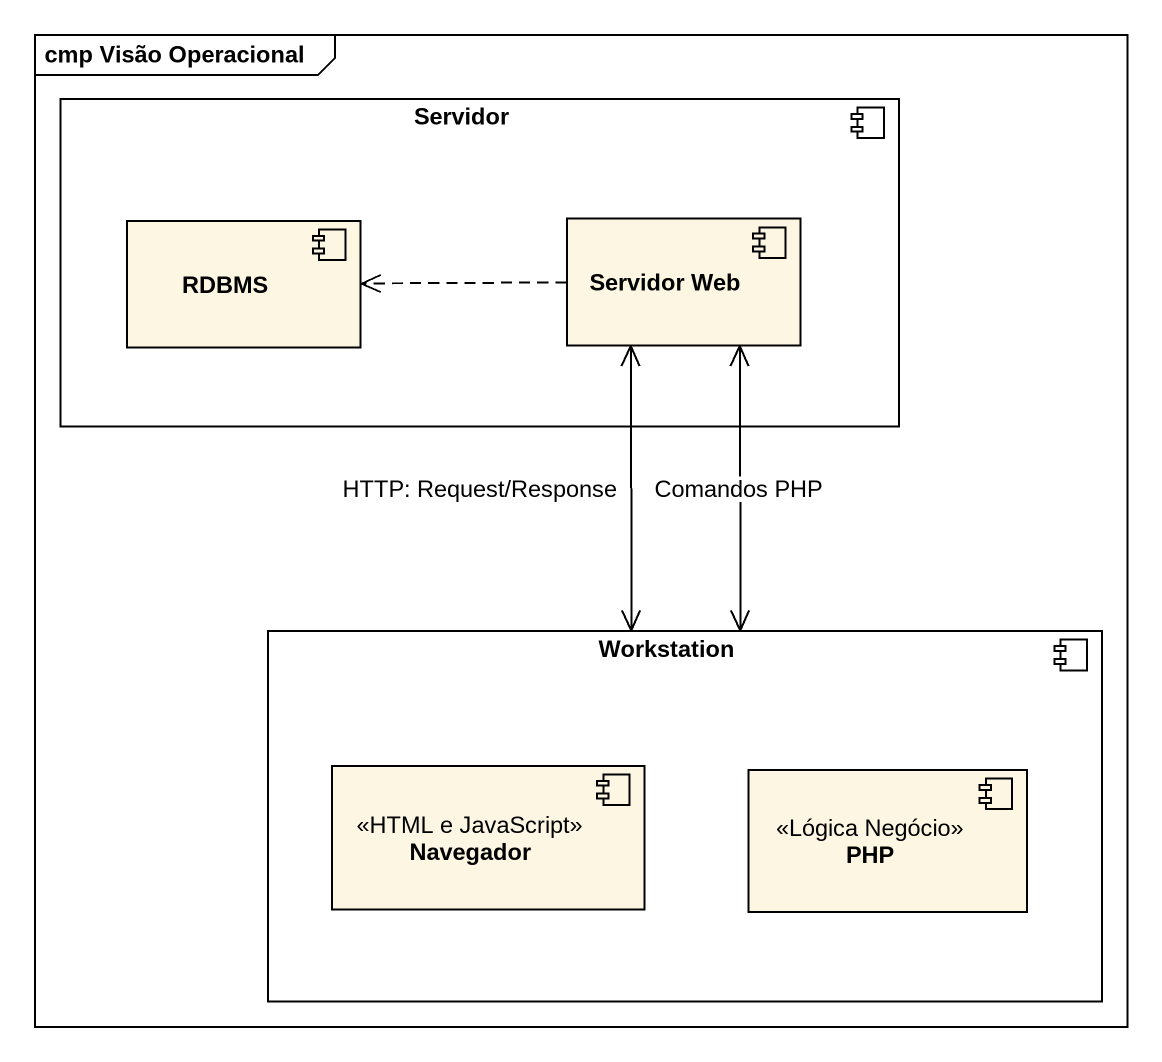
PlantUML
@startuml
mainframe cmp Visão Operacional
component Servidor {
  component RDBMS
  component "Servidor Web" as Servidor_Web
}
component Workstation {
  component Navegador <<HTML e JavaScript>>
  component PHP <<Lógica Negócio>>
}
Servidor_Web .left.> RDBMS
Servidor_Web <--> Workstation : Comandos PHP
Servidor_Web <--> Workstation : HTTP: Request/Response
@enduml
